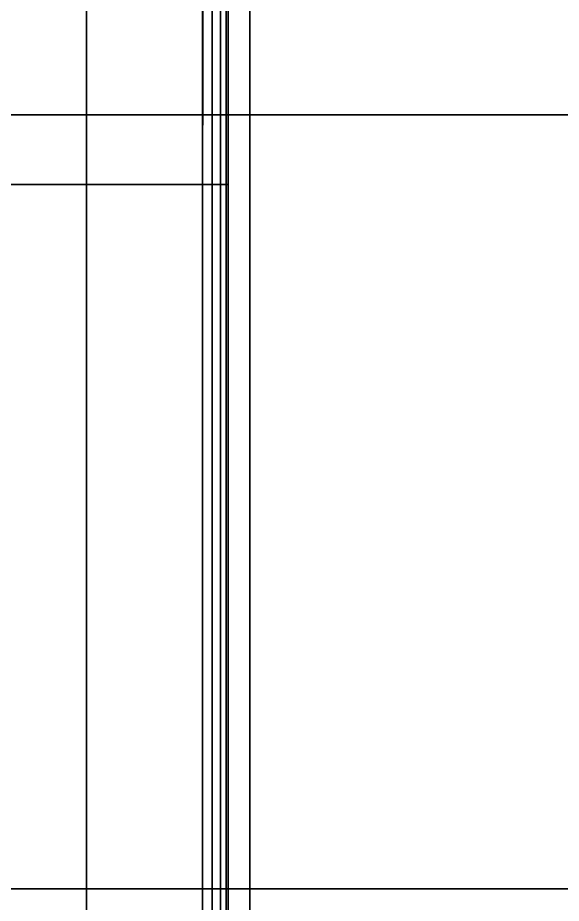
# Model space of a CAD drawing. Header units: millimetres. Extents: x 516 to 946, y 0 to 190.
# Drawn here: x 531.81 to 546.65, y 68.87 to 93.03 of the extents above; entities that cross this region are included whole.
import ezdxf

# ---------------------------------------------------------------- set-up
doc = ezdxf.new("R2010")
doc.units = ezdxf.units.MM
doc.layers.add('1', color=7, linetype='Continuous', true_color=0xffffff)

# ---------------------------------------------------------------- blocks, each defined once
blk = doc.blocks.new('UG_SURFACE_001')
at = {"layer": '1', "color": 252, "linetype": 'Continuous', "lineweight": 35}
for points in [[(22.593468, 95.420301, 3.5), (14.704899, 95.420301, 3.5), (14.704899, 90.379037, 3.5), (22.593468, 90.379037, 3.5)], [(22.593468, 90.379037, 1.5), (14.704899, 90.379037, 1.5), (14.704899, 95.420301, 1.5), (22.593468, 95.420301, 1.5)], [(37.787169, 95.420301, 3.5), (22.593468, 95.420301, 3.5), (22.593468, 90.379037, 3.5), (37.787169, 90.379037, 3.5)], [(37.787169, 90.379037, 1.5), (22.593468, 90.379037, 1.5), (22.593468, 95.420301, 1.5), (37.787169, 95.420301, 1.5)], [(22.593468, 90.379037, 3.5), (14.704899, 90.379037, 3.5), (14.704899, 69.256864, 3.5), (22.593468, 69.256864, 3.5)], [(22.593468, 69.256864, 1.5), (14.704899, 69.256864, 1.5), (14.704899, 90.379037, 1.5), (22.593468, 90.379037, 1.5)], [(37.787169, 90.379037, 3.5), (22.593468, 90.379037, 3.5), (22.593468, 69.256864, 3.5), (37.787169, 69.256864, 3.5)], [(37.787169, 69.256864, 1.5), (22.593468, 69.256864, 1.5), (22.593468, 90.379037, 1.5), (37.787169, 90.379037, 1.5)], [(22.593468, 69.256864, 3.5), (14.704899, 69.256864, 3.5), (14.704899, 67.6274, 3.5), (22.593468, 67.6274, 3.5)], [(22.593468, 67.6274, 1.5), (14.704899, 67.6274, 1.5), (14.704899, 69.256864, 1.5), (22.593468, 69.256864, 1.5)], [(37.787169, 69.256864, 3.5), (22.593468, 69.256864, 3.5), (22.593468, 67.6274, 3.5), (37.787169, 67.6274, 3.5)], [(37.787169, 67.6274, 1.5), (22.593468, 67.6274, 1.5), (22.593468, 69.256864, 1.5), (37.787169, 69.256864, 1.5)]]:
    blk.add_3dface(points, dxfattribs=at)
blk = doc.blocks.new('1стенка_MODEL')
at = {"layer": '1', "color": 252, "linetype": 'Continuous', "lineweight": 35}
blk.add_blockref('UG_SURFACE_001', (0, 0), dxfattribs=at)
blk = doc.blocks.new('UG_SURFACE_003')
at = {"layer": '1', "color": 252, "linetype": 'Continuous', "lineweight": 35}
for points in [[(21.567879, 182.135031, 1.446716), (21.567879, 8.229326, 1.446716), (21.794975, 8.144348, 1.294975), (21.794975, 182.22107, 1.294975)], [(21.794975, 182.22107, 1.294975), (21.794975, 8.144348, 1.294975), (21.946715, 8.087567, 1.067878), (21.946715, 182.278559, 1.067878)], [(21.946715, 182.278559, 1.067878), (21.946715, 8.087567, 1.067878), (22, 8.067628, 0.8), (22, 182.298735, 0.8)], [(22, 182.298735, 0.8), (22, 88.475265), (22, 108.47526)], [(22, 182.298735, 0.8), (22, 8.067628, 0.8), (22, 68.475261), (22, 88.475265)], [(21.567879, 8.229326, 1.446716), (21.567879, 182.135031, 1.446716), (21.299999, 88.475265, 1.5), (21.299999, 68.475261, 1.5)], [(21.299999, 108.47526, 1.5), (21.299999, 88.475265, 1.5), (21.567879, 182.135031, 1.446716)], [(14.704899, 88.475265, 1.5), (18.134004, 88.475265, 1.5), (18.134004, 108.47526, 1.5), (14.704899, 108.47526, 1.5)], [(22, 88.475265), (14.956303, 88.475265), (14.956303, 108.47526), (22, 108.47526)], [(18.134004, 88.475265, 1.5), (21.299999, 88.475265, 1.5), (21.299999, 108.47526, 1.5), (18.134004, 108.47526, 1.5)], [(14.704899, 68.475261, 1.5), (18.134004, 68.475261, 1.5), (18.134004, 88.475265, 1.5), (14.704899, 88.475265, 1.5)], [(22, 68.475261), (14.956303, 68.475261), (14.956303, 88.475265), (22, 88.475265)], [(18.134004, 68.475261, 1.5), (21.299999, 68.475261, 1.5), (21.299999, 88.475265, 1.5), (18.134004, 88.475265, 1.5)]]:
    blk.add_3dface(points, dxfattribs=at)
blk = doc.blocks.new('2стойка_MODEL')
at = {"layer": '1', "color": 252, "linetype": 'Continuous', "lineweight": 35}
for p, q in [((22, 182.29874, 0.8), (22, 8.067629, 0.8)), ((22, 182.29874), (22, 8.067629)), ((21.3, 8.329564, 1.5), (21.3, 182.033533, 1.5))]:
    blk.add_line(p, q, dxfattribs=at)
blk.add_blockref('UG_SURFACE_003', (0, 0), dxfattribs=at)
blk = doc.blocks.new('UG_SURFACE_005')
at = {"layer": '1', "color": 252, "linetype": 'Continuous', "lineweight": 35}
for points in [[(411.674261, 77.402897, 4.8), (7.442508, 21.037767, 4.8), (7.469615, 20.987745, 5.067878), (411.659777, 77.347077, 5.067878)], [(277.741492, 58.727622, 3.5), (260.070503, 56.263622, 3.5), (7.442508, 21.037767, 4.8), (411.674261, 77.402897, 4.8)], [(411.659777, 77.347077, 5.067878), (7.469615, 20.987745, 5.067878), (7.546807, 20.8453, 5.294975), (411.618471, 77.188112, 5.294975)], [(411.618471, 77.188112, 5.294975), (7.546807, 20.8453, 5.294975), (7.662333, 20.632116, 5.446716), (411.556661, 76.9502, 5.446716)], [(411.556661, 76.9502, 5.446716), (7.662333, 20.632116, 5.446716), (200.895414, 47.305614, 5.5), (220.703781, 50.067645, 5.5)]]:
    blk.add_3dface(points, dxfattribs=at)
blk = doc.blocks.new('4пояс_нижний_MODEL')
at = {"layer": '1', "color": 252, "linetype": 'Continuous', "lineweight": 35}
blk.add_blockref('UG_SURFACE_005', (0, 0), dxfattribs=at)

msp = doc.modelspace()

# ---------------------------------------------------------------- block references
at = {"layer": '1', "color": 163, "linetype": 'Continuous', "lineweight": 70}
for name in ['2стойка_MODEL', '1стенка_MODEL', '4пояс_нижний_MODEL']:
    msp.add_blockref(name, (515.550342, 0), dxfattribs=at)

doc.saveas('drawing.dxf')
